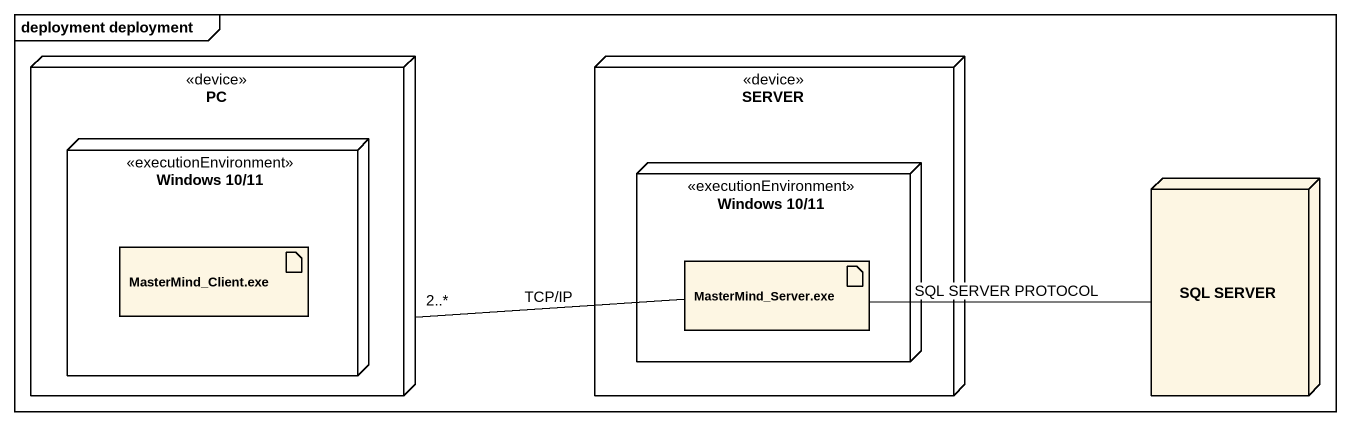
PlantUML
@startuml
mainframe deployment deployment
node PC <<device>> {
  node "Windows 10/11" as Windows_10_11 <<executionEnvironment>> {
    artifact "MasterMind_Client.exe" as MasterMind_Client_exe
  }
}
node SERVER <<device>> {
  node "Windows 10/11" as Windows_10_11_2 <<executionEnvironment>> {
    artifact "MasterMind_Server.exe" as MasterMind_Server_exe
  }
}
node "SQL SERVER" as SQL_SERVER
PC "2..*" -right- MasterMind_Server_exe : TCP/IP
MasterMind_Server_exe -right- SQL_SERVER : SQL SERVER PROTOCOL
@enduml
